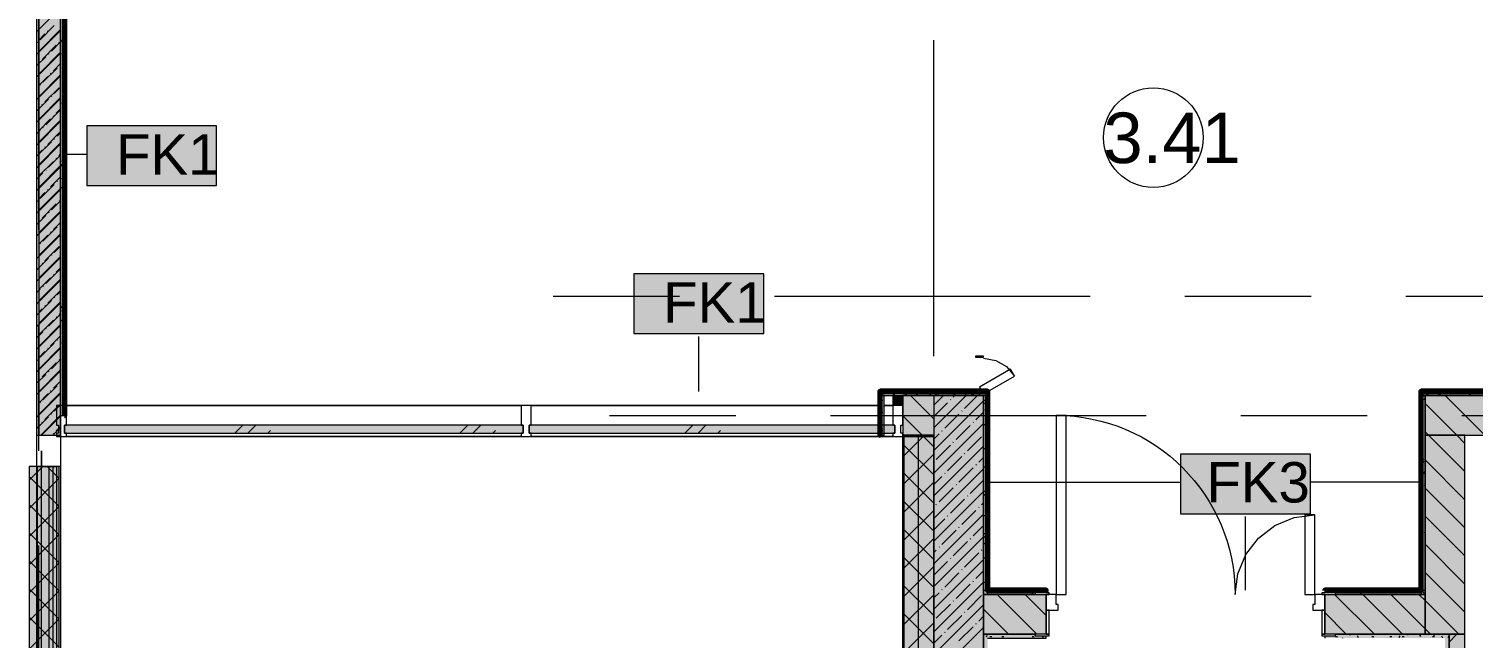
# Model space of a CAD drawing. Header units: millimetres. Extents: x -3817 to 677485, y -22715 to 103890.
# Drawn here: x 636886 to 644147, y 11256 to 14319 of the extents above; entities that cross this region are included whole.
import ezdxf

# ---------------------------------------------------------------- set-up
doc = ezdxf.new("R2010")
doc.units = ezdxf.units.MM
doc.layers.add('PDF _Геометрия', color=7, linetype='Continuous', true_color=0x1d1d1d)
doc.layers.add('PDF _Сплошная заливка', color=7, linetype='Continuous', true_color=0xffffff)
doc.layers.add('PDF _Текст', color=7, linetype='Continuous')
doc.styles.add('PDF GOST-Common', font='arial.ttf')

msp = doc.modelspace()

# ---------------------------------------------------------------- hatches: boundary and pattern name
at = {"layer": 'PDF _Сплошная заливка', "transparency": 33554559}
h = msp.add_hatch(color=256, dxfattribs=at)
h.paths.add_polyline_path([(636926.1, 12275.9), (637045.5, 12275.9), (637045.5, 17276.4), (636825.5, 17166.4), (636825.5, 16967.1), (636926.1, 16916.8), (636926.1, 12321.6)], flags=0)
h.paths.add_polyline_path([(637045.5, 17457.1), (637045.5, 20975.9), (636926.1, 20975.9), (636926.1, 17516.8), (636965.1, 17497.3)], flags=0)
h = msp.add_hatch(color=256, dxfattribs=at)
h.paths.add_polyline_path([(637045.5, 12276.9), (637045.5, 14913.7), (636935.5, 14968.7), (636935.5, 12276.9)], flags=0)
h.paths.add_polyline_path([(636935.5, 15158.7), (637109.9, 15245.9), (637109.9, 15481.5), (637045.5, 15513.7), (637045.5, 20976.9), (636935.5, 20975.9), (636935.5, 15363.7)], flags=0)
for points in [[(637045.5, 12375.9), (637065.5, 12375.9), (637065.5, 15275.9), (637045.5, 15275.9), (637045.5, 13225.8)], [(641602.7, 12475.9), (641705.5, 12475.9), (641705.5, 12495.9), (641165.5, 12495.9), (641165.5, 12475.9)], [(641685.5, 11475.9), (641705.5, 11475.9), (641705.5, 12475.9), (641685.5, 12475.9), (641685.5, 12198.3)], [(643885.5, 11475.9), (643905.5, 11475.9), (643905.5, 12475.9), (643885.5, 12475.9), (643885.5, 12198.3)], [(639370.5, 12285.9), (639370.5, 12325.9), (637065.5, 12325.9), (637065.5, 12285.9), (638015.8, 12285.9)], [(641239, 12285.9), (641239, 12325.9), (639400.5, 12325.9), (639400.5, 12285.9), (640885.3, 12285.9)], [(643905.5, 11275.9), (644105.5, 11275.9), (644105.5, 12275.9), (643905.5, 12275.9), (643905.5, 12198.3)], [(641285.5, 1775.9), (641435.5, 1775.9), (641435.5, 12267.9), (641285.5, 12267.9), (641285.5, 1922.8)]]:
    msp.add_hatch(color=256, dxfattribs=at).paths.add_polyline_path(points)
h = msp.add_hatch(color=256, dxfattribs=at)
h.paths.add_polyline_path([(644555.5, 12475.9), (644555.5, 12483.9), (644585.5, 12483.9), (644585.5, 12495.9), (643885.5, 12495.9), (643885.5, 12475.9)], flags=0)
h.paths.add_polyline_path([(647341.7, 12475.9), (648625.5, 12475.9), (648625.5, 12495.9), (645585.5, 12495.9), (645585.5, 12483.9), (645615.5, 12483.9), (645615.5, 12475.9), (646624.3, 12475.9)], flags=0)
at = {"layer": 'PDF _Сплошная заливка', "true_color": 0x383e42, "transparency": 33554559}
for points in [[(637072.1, 12425.9), (637075.5, 12425.9), (637075.5, 12475.9), (637066.5, 12475.9), (637066.5, 12425.9)], [(641275.6, 12425.9), (641279, 12425.9), (641279, 12475.9), (641229, 12475.9), (641229, 12425.9), (641269, 12425.9)]]:
    msp.add_hatch(color=250, dxfattribs=at).paths.add_polyline_path(points)
at = {"layer": 'PDF _Сплошная заливка', "transparency": 33554559}
h = msp.add_hatch(color=256, dxfattribs=at)
h.paths.add_polyline_path([(658102.3, 12275.9), (659205.5, 12275.9), (659205.5, 12475.9), (657170.5, 12475.9), (657170.5, 12275.9)], flags=0)
h.paths.add_polyline_path([(643905.5, 12275.9), (644585.5, 12275.9), (644585.5, 12475.9), (643905.5, 12475.9)], flags=0)
h.paths.add_polyline_path([(653798.1, 12275.9), (655720.5, 12275.9), (655720.5, 12475.9), (653685.5, 12475.9), (653685.5, 12275.9)], flags=0)
h.paths.add_polyline_path([(645585.5, 12275.9), (646285.5, 12275.9), (646285.5, 12475.9), (645585.5, 12475.9)], flags=0)
h = msp.add_hatch(color=256, dxfattribs=at)
h.paths.add_polyline_path([(643754.8, 11475.9), (643905.5, 11475.9), (643905.5, 11495.9), (643400.5, 11495.9), (643400.5, 11483.9), (643455.5, 11483.9), (643455.5, 11475.9)], flags=0)
h.paths.add_polyline_path([(641945.5, 11475.9), (641945.5, 11483.9), (642000.5, 11483.9), (642000.5, 11495.9), (641685.5, 11495.9), (641685.5, 11475.9)], flags=0)
h = msp.add_hatch(color=256, dxfattribs=at)
h.paths.add_polyline_path([(643754.8, 11275.9), (643905.5, 11275.9), (643905.5, 11475.9), (643400.5, 11475.9), (643400.5, 11275.9), (643455.5, 11275.9)], flags=0)
h.paths.add_polyline_path([(641945.5, 11275.9), (642000.5, 11275.9), (642000.5, 11475.9), (641685.5, 11475.9), (641685.5, 11275.9), (641800.5, 11275.9)], flags=0)
h = msp.add_hatch(color=256, dxfattribs=at)
h.paths.add_polyline_path([(643992.5, 11255.9), (644005.5, 11255.9), (644005.5, 11275.9), (643455.5, 11275.9), (643455.5, 11267.9), (643400.5, 11267.9), (643400.5, 11255.9), (643754.8, 11255.9)], flags=0)
h.paths.add_polyline_path([(641705.5, 11255.9), (642000.5, 11255.9), (642000.5, 11267.9), (641945.5, 11267.9), (641945.5, 11275.9), (641705.5, 11275.9)], flags=0)
h = msp.add_hatch(color=256, dxfattribs=at)
h.paths.add_polyline_path([(644025.5, 1975.9), (644025.5, 5550.9), (644017.5, 5550.9), (644017.5, 5605.9), (644005.5, 5605.9), (644005.5, 1975.9)], flags=0)
h.paths.add_polyline_path([(644017.5, 7055.9), (644017.5, 7110.9), (644025.5, 7110.9), (644025.5, 11275.9), (644005.5, 11275.9), (644005.5, 7055.9)], flags=0)
h = msp.add_hatch(color=256, dxfattribs=at)
h.paths.add_polyline_path([(644105.5, 1975.9), (644105.5, 5605.9), (644025.5, 5605.9), (644025.5, 1975.9)], flags=0)
h.paths.add_polyline_path([(644105.5, 7055.9), (644105.5, 11275.9), (644025.5, 11275.9), (644025.5, 7055.9), (644075.5, 7055.9)], flags=0)

# ---------------------------------------------------------------- linework, layer by layer
at = {"layer": 'PDF _Геометрия', "color": 7, "lineweight": 9}
for points in [[(636926.1, 5176.9), (636926.1, 16916.8), (636626.1, 17066.8), (637226.1, 17366.8), (636926.1, 17516.8), (636926.1, 29256.6)], [(637065.5, 15275.9), (637045.5, 15275.9), (637045.5, 12375.9), (637045.5, 15275.9), (637045.5, 15475.9), (637215.5, 15475.9), (637045.5, 15475.9), (637045.5, 15495.9), (637045.5, 17276.4), (637045.5, 15495.9)], [(637065.5, 12375.9), (637065.5, 15255.9)], [(637109.9, 15245.9), (636745.5, 15063.7), (637045.5, 14913.7), (637045.5, 1304.6)], [(637066, 13689.2), (637176.9, 13689.2)], [(640254, 12496.4), (640254, 12773.1)], [(639360.5, 12425.9), (637075.5, 12425.9), (639360.5, 12425.9), (639360.5, 12325.9), (637075.5, 12325.9), (637075.5, 12425.9), (637075.5, 12475.9), (637066.5, 12475.9)], [(641164.5, 12325.9), (640075.5, 12325.9), (639410.5, 12325.9), (639410.5, 12425.9), (640075.5, 12425.9), (639410.5, 12425.9)], [(641229, 12475.9), (641229, 12425.9), (641229, 12325.9), (641185.5, 12325.9)], [(641279, 12425.9), (641279, 12475.9)], [(641435.5, 12475.9), (641435.5, 12275.9)], [(637025.5, 12275.9), (637025.5, 12268.9), (637075.5, 12268.9), (637075.5, 12285.9), (639360.5, 12285.9), (639360.5, 12268.9), (637075.5, 12268.9), (639360.5, 12268.9)], [(637921.6, 12285.9), (637961.6, 12325.9)], [(637987.3, 12285.9), (638027.3, 12325.9)], [(638087.3, 12285.9), (638101.1, 12299.6)], [(639053, 12285.9), (639093, 12325.9)], [(639118.7, 12285.9), (639158.7, 12325.9)], [(639218.7, 12285.9), (639232.5, 12299.6)], [(639410.5, 12268.9), (640075.5, 12268.9), (639410.5, 12268.9), (639410.5, 12285.9), (640075.5, 12285.9), (641164.5, 12285.9)], [(640184.4, 12285.9), (640224.4, 12325.9)], [(640250.1, 12285.9), (640290.1, 12325.9)], [(640350.1, 12285.9), (640363.8, 12299.6)], [(641185.5, 12285.9), (641229, 12285.9), (641229, 12268.9), (641277.5, 12268.9)], [(641279, 12285.9), (641269, 12285.9), (641269, 12325.9), (641279, 12325.9)], [(641435.5, 12270.9), (641285.5, 12270.9), (641282.5, 12270.9), (641282.5, 1775.9), (641282.5, 1625.9), (641282.5, 1622.9), (643105.5, 1622.9)], [(641356.5, 12275.9), (641356.5, 1696.9), (643105.5, 1696.9), (641435.5, 1696.9)], [(641435.5, 12267.9), (641285.5, 12267.9), (641285.5, 1775.9), (641285.5, 1625.9), (643105.5, 1625.9)], [(636926.1, 5300.9), (636950.5, 5300.9), (636950.5, 12196.9)], [(637037.1, 12118.9), (637037.1, 5276.9), (636987.1, 5276.9), (636887.1, 5276.9), (636285.5, 5276.9)], [(636987.1, 12118.9), (636987.1, 5326.9), (636887.1, 5326.9), (636285.5, 5326.9)], [(637007.1, 12117.9), (637007.1, 5195.9), (636927.1, 5195.9)], [(636927.1, 12117.9), (636927.1, 5275.9)], [(641706, 12039.6), (642676.2, 12039.6)], [(643885, 12039.6), (643329.4, 12039.6)], [(643002.8, 11496.4), (643002.8, 11867.6)]]:
    msp.add_lwpolyline(points, dxfattribs=at)
at = {"layer": 'PDF _Геометрия', "color": 231, "lineweight": 70, "true_color": 0xff80c0}
msp.add_lwpolyline([(637065.5, 12375.9), (637066.5, 12375.9), (637066.5, 15254.9), (637245.5, 15254.9), (637245.5, 15255.9), (637066.5, 15255.9)], dxfattribs=at)
at = {"layer": 'PDF _Геометрия', "color": 231, "lineweight": 9, "true_color": 0xff80c0}
msp.add_lwpolyline([(637066.5, 15255.9), (637065.5, 15255.9), (637065.5, 12375.9)], dxfattribs=at)
at = {"layer": 'PDF _Геометрия', "color": 9, "lineweight": 9, "true_color": 0xc0c0c0}
for points in [[(636935.5, 14968.7), (636935.5, 12276.9), (637045.5, 12276.9)], [(644585.5, 12483.9), (644585.5, 12495.9), (643885.5, 12495.9), (643885.5, 12475.9), (644555.5, 12475.9), (643905.5, 12475.9), (643905.5, 12275.9), (644405.5, 12275.9), (644405.5, 8575.9), (644105.5, 8575.9), (644105.5, 11275.9), (644025.5, 11275.9), (644005.5, 11275.9), (643905.5, 11275.9), (643905.5, 11475.9), (643905.5, 11495.9), (643400.5, 11495.9), (643400.5, 11483.9)], [(636926.1, 12275.9), (637045.5, 12275.9), (637045.5, 12375.9), (637065.5, 12375.9)], [(636581, 5175.9), (636777.1, 5175.9), (637007.1, 5175.9), (637027.1, 5175.9), (637027.1, 12117.9), (636926.1, 12117.9)], [(637045.5, 12118.9), (636887.1, 12118.9), (636887.1, 5426.9), (636815.5, 5426.9)], [(642000.5, 11483.9), (642000.5, 11495.9), (641685.5, 11495.9), (641685.5, 11475.9), (641685.5, 11275.9), (641685.5, 2045.9), (641685.5, 9575.9), (641435.5, 9575.9), (641435.5, 1975.9), (641435.5, 1775.9), (643105.5, 1775.9), (643105.5, 2025.9), (644004.5, 2025.9)], [(642000.5, 11275.9), (642000.5, 11475.9)], [(643400.5, 11475.9), (643400.5, 11275.9)], [(641705.5, 11255.9), (642000.5, 11255.9), (642000.5, 11267.9)], [(643400.5, 11267.9), (643400.5, 11255.9)]]:
    msp.add_lwpolyline(points, dxfattribs=at)
at = {"layer": 'PDF _Геометрия', "color": 253, "lineweight": 9, "true_color": 0xaaaaaa}
for points in [[(636935.5, 13309), (636935.5, 14896.5)], [(641435.5, 12674), (641435.5, 14261.5)], [(639522.7, 12975.9), (640157.7, 12975.9)], [(640633.9, 12975.9), (642221.4, 12975.9)], [(642697.7, 12975.9), (643332.7, 12975.9)], [(643808.9, 12975.9), (645396.4, 12975.9)], [(636935.5, 12197.8), (636935.5, 12832.8)], [(641685.4, 12663.4), (641747, 12652.5), (641801.2, 12621.3), (641841.3, 12573.4)], [(639804.6, 12375.9), (640439.6, 12375.9)], [(640915.8, 12375.9), (642503.3, 12375.9)], [(642979.6, 12375.9), (643614.6, 12375.9)], [(644090.8, 12375.9), (645678.3, 12375.9)], [(641435.5, 11562.8), (641435.5, 12197.8)], [(636935.5, 10134), (636935.5, 11721.5)]]:
    msp.add_lwpolyline(points, dxfattribs=at)
at = {"layer": 'PDF _Геометрия', "lineweight": 9}
for points in [[(636926.1, 14305.3), (637045.5, 14424.6)], [(636926.1, 14191.2), (637045.5, 14310.5)], [(636935.5, 14205.6), (637045.5, 14315.6)], [(636942.4, 14264.5), (637013.7, 14335.7)], [(636981.1, 14308.2), (636983.5, 14310.6)], [(636928.1, 14250.2), (636930.5, 14252.6)], [(636935.5, 14262.6), (636966.8, 14294)], [(636952.6, 14165.7), (637023.8, 14236.9)], [(636999.4, 14207.4), (637045.5, 14253.5)], [(637038.1, 14251.2), (637040.5, 14253.6)], [(636926.1, 14077.2), (637045.5, 14196.5)], [(636926.1, 14134.2), (636970.9, 14178.9)], [(636935.5, 14091.5), (637045.5, 14201.5)], [(636985.1, 14193.2), (636987.5, 14195.5)], [(636935.5, 13977.5), (637045.5, 14087.5)], [(636938.3, 14151.4), (636940.7, 14153.8)], [(636956.6, 14050.6), (637027.9, 14121.9)], [(636995.3, 14094.4), (636997.7, 14096.8)], [(637009.6, 14108.6), (637045.5, 14144.5)], [(637042.2, 14136.2), (637044.5, 14138.5)], [(636926.1, 13963.1), (637045.5, 14082.4)], [(636935.5, 14034.5), (636981.1, 14080.1)], [(636942.4, 14036.4), (636944.7, 14038.7)], [(636966.8, 13951.8), (637038.1, 14023.1)], [(637013.7, 13993.6), (637045.5, 14025.4)], [(636926.1, 13849.1), (637045.5, 13968.4)], [(636926.1, 13906.1), (636985.1, 13965.1)], [(636935.5, 13863.4), (637045.5, 13973.4)], [(636999.4, 13979.3), (637001.8, 13981.7)], [(636935.5, 13920.5), (636938.3, 13923.3)], [(636952.6, 13937.6), (636954.9, 13939.9)], [(636970.9, 13836.8), (637042.2, 13908.1)], [(637009.6, 13880.5), (637012, 13882.9)], [(637023.8, 13894.8), (637045.5, 13916.4)], [(636926.1, 13735), (637045.5, 13854.3)], [(636926.1, 13792), (636942.4, 13808.3)], [(636935.5, 13806.4), (636995.3, 13866.3)], [(636935.5, 13749.4), (637045.5, 13859.4)], [(636956.6, 13822.5), (636959, 13824.9)], [(636981.1, 13738), (637045.5, 13802.4)], [(637027.9, 13779.7), (637045.5, 13797.3)], [(636926.1, 13621), (637045.5, 13740.3)], [(636928.1, 13680), (636999.4, 13751.2)], [(636935.5, 13635.3), (637045.5, 13745.3)], [(636966.8, 13723.7), (636969.2, 13726.1)], [(637013.7, 13765.5), (637016, 13767.9)], [(636935.5, 13692.4), (636952.6, 13709.5)], [(636938.3, 13581.2), (637009.6, 13652.4)], [(636985.1, 13622.9), (637045.5, 13683.3)], [(637023.8, 13666.7), (637026.2, 13669.1)], [(637038.1, 13681), (637045.5, 13688.3)], [(636926.1, 13506.9), (637045.5, 13626.2)], [(636926.1, 13563.9), (636956.6, 13594.4)], [(636935.5, 13521.3), (637045.5, 13631.3)], [(636970.9, 13608.7), (636973.3, 13611)], [(636926.1, 13392.9), (637045.5, 13512.2)], [(636935.5, 13407.2), (637045.5, 13517.2)], [(636942.4, 13466.1), (637013.7, 13537.4)], [(636981.1, 13509.9), (636983.5, 13512.3)], [(636995.3, 13524.1), (637045.5, 13574.3)], [(637027.9, 13551.6), (637030.3, 13554)], [(637042.2, 13565.9), (637045.5, 13569.2)], [(636928.1, 13451.9), (636930.5, 13454.2)], [(636935.5, 13464.3), (636966.8, 13495.6)], [(636952.6, 13367.3), (637023.8, 13438.6)], [(636999.4, 13409.1), (637045.5, 13455.2)], [(637038.1, 13452.9), (637040.5, 13455.2)], [(636926.1, 13278.8), (637045.5, 13398.1)], [(636926.1, 13335.8), (636970.9, 13380.6)], [(636935.5, 13293.2), (637045.5, 13403.2)], [(636985.1, 13394.8), (636987.5, 13397.2)], [(636935.5, 13179.1), (637045.5, 13289.1)], [(636938.3, 13353.1), (636940.7, 13355.4)], [(636956.6, 13252.3), (637027.9, 13323.6)], [(636995.3, 13296), (636997.7, 13298.4)], [(637009.6, 13310.3), (637045.5, 13346.2)], [(637042.2, 13337.8), (637044.5, 13340.2)], [(636926.1, 13164.8), (637045.5, 13284.1)], [(636935.5, 13236.2), (636981.1, 13281.8)], [(636942.4, 13238), (636944.7, 13240.4)], [(636966.8, 13153.5), (637038.1, 13224.8)], [(637013.7, 13195.2), (637045.5, 13227.1)], [(636926.1, 13050.7), (637045.5, 13170)], [(636926.1, 13107.7), (636985.1, 13166.7)], [(636935.5, 13065.1), (637045.5, 13175.1)], [(636952.6, 13139.2), (636954.9, 13141.6)], [(636999.4, 13181), (637001.8, 13183.4)], [(636935.5, 13122.1), (636938.3, 13125)], [(636970.9, 13038.4), (637042.2, 13109.7)], [(637009.6, 13082.2), (637012, 13084.6)], [(637023.8, 13096.5), (637045.5, 13118.1)], [(636926.1, 12936.7), (637045.5, 13056)], [(636926.1, 12993.7), (636942.4, 13009.9)], [(636935.5, 13008.1), (636995.3, 13067.9)], [(636935.5, 12951), (637045.5, 13061)], [(636956.6, 13024.2), (636959, 13026.5)], [(636981.1, 12939.6), (637045.5, 13004)], [(637027.9, 12981.4), (637045.5, 12999)], [(636926.1, 12822.6), (637045.5, 12941.9)], [(636928.1, 12881.6), (636999.4, 12952.9)], [(636935.5, 12837), (637045.5, 12947)], [(636966.8, 12925.4), (636969.2, 12927.7)], [(637013.7, 12967.1), (637016, 12969.5)], [(636935.5, 12894), (636952.6, 12911.1)], [(636938.3, 12782.8), (637009.6, 12854.1)], [(636985.1, 12824.6), (637045.5, 12884.9)], [(637023.8, 12868.4), (637026.2, 12870.7)], [(637038.1, 12882.6), (637045.5, 12890)], [(636926.1, 12708.6), (637045.5, 12827.9)], [(636926.1, 12765.6), (636956.6, 12796.1)], [(636935.5, 12722.9), (637045.5, 12832.9)], [(636970.9, 12810.3), (636973.3, 12812.7)], [(636926.1, 12594.5), (637045.5, 12713.8)], [(636935.5, 12608.9), (637045.5, 12718.9)], [(636942.4, 12667.8), (637013.7, 12739)], [(636981.1, 12711.5), (636983.5, 12713.9)], [(636995.3, 12725.8), (637045.5, 12775.9)], [(637027.9, 12753.3), (637030.3, 12755.7)], [(637042.2, 12767.6), (637045.5, 12770.9)], [(636928.1, 12653.5), (636930.5, 12655.9)], [(636935.5, 12665.9), (636966.8, 12697.3)], [(636952.6, 12569), (637023.8, 12640.3)], [(636999.4, 12610.7), (637045.5, 12656.8)], [(637038.1, 12654.5), (637040.5, 12656.9)], [(636926.1, 12480.5), (637045.5, 12599.8)], [(636926.1, 12537.5), (636970.9, 12582.2)], [(636935.5, 12494.8), (637045.5, 12604.8)], [(636985.1, 12596.5), (636987.5, 12598.9)], [(636935.5, 12380.8), (637045.5, 12490.8)], [(636938.3, 12554.7), (636940.7, 12557.1)], [(636956.6, 12453.9), (637027.9, 12525.2)], [(636995.3, 12497.7), (636997.7, 12500.1)], [(637009.6, 12512), (637045.3, 12547.6)], [(637042.2, 12539.5), (637044.5, 12541.8)], [(636926.1, 12366.4), (637045.5, 12485.7)], [(636935.5, 12437.8), (636981.1, 12483.4)], [(636942.4, 12439.7), (636944.7, 12442)], [(636966.8, 12355.1), (637038.1, 12426.4)], [(637013.7, 12396.9), (637045.5, 12428.7)], [(641435.5, 12359.3), (641319, 12475.9)], [(641435.5, 12427.8), (641483.5, 12475.9)], [(641435.5, 12313.8), (641597.6, 12475.9)], [(641435.5, 12199.7), (641685.5, 12449.7)], [(641435.5, 12370.8), (641504.3, 12439.7)], [(641518.6, 12453.9), (641521, 12456.3)], [(641532.9, 12468.2), (641540.5, 12475.9)], [(641589.9, 12411.2), (641654.6, 12475.9)], [(644105.5, 12234.9), (644064.5, 12275.9), (643905.5, 12434.9)], [(644206, 12275.9), (644006, 12475.9)], [(636926.1, 12309.4), (636985.1, 12368.4)], [(636945.6, 12276.9), (637045.5, 12376.7)], [(636949.6, 12275.9), (637045.5, 12371.7)], [(636952.6, 12340.9), (636954.9, 12343.2)], [(636999.4, 12382.6), (637001.8, 12385)], [(641377.5, 12275.9), (641279, 12374.4)], [(641490.1, 12311.4), (641561.4, 12382.6)], [(641575.6, 12396.9), (641578, 12399.3)], [(641646.9, 12354.1), (641685.5, 12392.7)], [(636935.5, 12323.8), (636938.3, 12326.6)], [(637006.7, 12275.9), (637042.2, 12311.4)], [(637009.6, 12283.9), (637012, 12286.2)], [(637023.8, 12298.1), (637045.5, 12319.7)], [(641435.5, 12085.7), (641685.5, 12335.7)], [(641435.5, 12256.7), (641461.6, 12282.9)], [(641475.8, 12297.1), (641478.2, 12299.5)], [(641547.1, 12254.3), (641618.4, 12325.6)], [(641632.7, 12339.9), (641635, 12342.2)], [(644105.5, 12093.5), (643923.1, 12275.9), (643905.5, 12293.5)], [(641285.5, 12172.7), (641380.6, 12267.9)], [(641435.5, 12076.5), (641285.5, 12226.5)], [(641435.5, 12217.9), (641385.5, 12267.9)], [(641435.5, 11971.6), (641685.5, 12221.6)], [(641447.3, 12154.5), (641518.6, 12225.8)], [(641532.9, 12240.1), (641535.2, 12242.5)], [(641604.1, 12197.3), (641675.4, 12268.6)], [(641285.5, 12031.3), (641435.5, 12181.3)], [(641504.3, 12097.5), (641575.6, 12168.8)], [(641589.9, 12183.1), (641592.3, 12185.4)], [(641646.9, 12126), (641649.3, 12128.4)], [(641661.2, 12140.3), (641685.5, 12164.6)], [(644105.5, 11952.1), (643905.5, 12152.1)], [(636887.1, 12049.4), (636956.5, 12118.9)], [(637037.1, 11919), (636987.1, 11969), (636887.1, 12069)], [(636887.1, 11908), (636987.1, 12008), (637037.1, 12058)], [(637037.1, 12060.4), (636987.1, 12110.4), (636978.6, 12118.9)], [(641435.5, 11935.1), (641285.5, 12085.1)], [(641435.5, 11857.6), (641685.5, 12107.6)], [(641435.5, 12028.7), (641475.8, 12069)], [(641490.1, 12083.3), (641492.5, 12085.6)], [(641561.4, 12040.5), (641632.7, 12111.8)], [(641285.5, 11889.9), (641435.5, 12039.9)], [(641435.5, 11743.5), (641685.5, 11993.5)], [(641461.6, 11940.7), (641532.9, 12012)], [(641547.1, 12026.2), (641549.5, 12028.6)], [(641618.4, 11983.5), (641685.5, 12050.6)], [(644105.5, 11810.7), (643905.5, 12010.7)], [(637037.1, 11777.6), (636987.1, 11827.6), (636887.1, 11927.6)], [(636887.1, 11766.6), (636987.1, 11866.6), (637037.1, 11916.6)], [(641435.5, 11793.6), (641285.5, 11943.6)], [(641447.3, 11926.4), (641449.7, 11928.8)], [(641518.6, 11883.7), (641589.9, 11955)], [(641604.1, 11969.2), (641606.5, 11971.6)], [(641661.2, 11912.2), (641663.5, 11914.6)], [(641675.4, 11926.4), (641685.5, 11936.5)], [(641285.5, 11748.5), (641435.5, 11898.5)], [(641435.5, 11629.5), (641685.5, 11879.5)], [(641435.5, 11800.6), (641490.1, 11855.2)], [(641504.3, 11869.4), (641506.7, 11871.8)], [(641575.6, 11826.7), (641646.9, 11897.9)], [(644105.5, 11669.2), (643905.5, 11869.2)], [(637037.1, 11636.1), (636987.1, 11686.1), (636887.1, 11786.1)], [(636887.1, 11625.1), (636987.1, 11725.1), (637037.1, 11775.1)], [(641435.5, 11652.2), (641285.5, 11802.2)], [(641435.5, 11515.4), (641685.5, 11765.4)], [(641475.8, 11726.9), (641547.1, 11798.1)], [(641561.4, 11812.4), (641563.7, 11814.8)], [(641632.7, 11769.6), (641685.5, 11822.5)], [(641285.5, 11607.1), (641435.5, 11757.1)], [(641435.5, 11686.5), (641447.3, 11698.3)], [(641461.6, 11712.6), (641464, 11715)], [(641532.9, 11669.8), (641604.1, 11741.1)], [(641618.4, 11755.4), (641620.8, 11757.7)], [(641675.4, 11698.3), (641677.8, 11700.7)], [(644105.5, 11527.8), (643905.5, 11727.8)], [(637037.1, 11494.7), (636987.1, 11544.7), (636887.1, 11644.7)], [(636887.1, 11483.7), (636987.1, 11583.7), (637037.1, 11633.7)], [(641435.5, 11510.8), (641285.5, 11660.8)], [(641435.5, 11401.4), (641685.5, 11651.4)], [(641435.5, 11572.5), (641504.3, 11641.3)], [(641518.6, 11655.6), (641521, 11658)], [(641589.9, 11612.8), (641661.2, 11684.1)], [(641285.5, 11465.6), (641435.5, 11615.6)], [(641490.1, 11513), (641561.4, 11584.3)], [(641575.6, 11598.6), (641578, 11600.9)], [(641646.9, 11555.8), (641685.5, 11594.4)], [(644105.5, 11386.4), (643905.5, 11586.4)], [(637037.1, 11353.3), (636987.1, 11403.3), (636887.1, 11503.3)], [(636887.1, 11342.3), (636987.1, 11442.3), (637037.1, 11492.3)], [(641435.5, 11369.4), (641285.5, 11519.4)], [(641285.5, 11324.2), (641435.5, 11474.2)], [(641435.5, 11287.3), (641685.5, 11537.3)], [(641435.5, 11458.4), (641461.6, 11484.5)], [(641475.8, 11498.8), (641478.2, 11501.1)], [(641547.1, 11456), (641618.4, 11527.3)], [(641632.7, 11541.5), (641635, 11543.9)], [(641953.3, 11275.9), (641753.3, 11475.9)], [(642000.5, 11370.1), (641894.7, 11475.9)], [(643650.3, 11275.9), (643450.3, 11475.9)], [(643791.7, 11275.9), (643591.7, 11475.9)], [(643933.2, 11275.9), (643905.5, 11303.5), (643733.2, 11475.9)], [(644074.6, 11275.9), (643905.5, 11445), (643874.6, 11475.9)], [(641435.5, 11173.3), (641685.5, 11423.3)], [(641447.3, 11356.2), (641518.6, 11427.5)], [(641532.9, 11441.7), (641535.2, 11444.1)], [(641604.1, 11399), (641675.4, 11470.3)], [(641811.8, 11275.9), (641685.5, 11402.2)], [(637037.1, 11211.9), (636987.1, 11261.9), (636887.1, 11361.9)], [(636887.1, 11200.9), (636987.1, 11300.9), (637037.1, 11350.9)], [(641435.5, 11228), (641285.5, 11378)], [(641285.5, 11182.8), (641435.5, 11332.8)], [(641504.3, 11299.2), (641575.6, 11370.5)], [(641589.9, 11384.7), (641592.3, 11387.1)], [(641646.9, 11327.7), (641649.3, 11330.1)], [(641661.2, 11341.9), (641685.5, 11366.3)], [(643508.9, 11275.9), (643400.5, 11384.3)], [(641435.5, 11059.2), (641685.5, 11309.2)], [(641435.5, 11230.3), (641475.8, 11270.7)], [(641490.1, 11284.9), (641492.5, 11287.3)], [(641561.4, 11242.2), (641632.7, 11313.4)], [(644025.5, 11235.8), (644065.5, 11275.9)]]:
    msp.add_lwpolyline(points, dxfattribs=at)
at = {"layer": 'PDF _Геометрия', "color": 253, "lineweight": 9, "true_color": 0x9b9b9b}
for points in [[(637053.7, 14311.7), (637063.8, 14311.7)], [(637054.4, 14253.8), (637049.4, 14262.5)], [(637062.3, 14265.4), (637057.3, 14256.7)], [(637058.2, 14197.4), (637053.2, 14188.7)], [(637058.5, 14185.8), (637053.5, 14194.5)], [(637053.7, 14189.8), (637063.8, 14189.8)], [(637047.3, 14144.2), (637045.5, 14147.4)], [(637065.5, 14149), (637064.4, 14147.1)], [(637053.7, 14067.9), (637063.8, 14067.9)], [(637057.1, 13951.7), (637052.1, 13943)], [(637053.7, 13976.4), (637063.8, 13976.4)], [(637063.7, 13872), (637058.6, 13880.7)], [(637065.5, 13905.1), (637063.3, 13901.3)], [(637053.7, 13854.5), (637063.8, 13854.5)], [(637053.7, 13732.6), (637063.8, 13732.6)], [(637049.5, 13652.7), (637045.5, 13659.7)], [(637052, 13637.9), (637046.9, 13629.2)], [(637053.7, 13641.1), (637063.8, 13641.1)], [(637047.9, 13569.9), (637045.5, 13565.7)], [(637057.7, 13516.6), (637052.7, 13525.3)], [(637053.7, 13519.2), (637063.8, 13519.2)], [(637059, 13528.2), (637054, 13519.5)], [(637053.7, 13397.3), (637063.8, 13397.3)], [(637046.8, 13324.1), (637045.5, 13321.9)], [(637053.7, 13305.9), (637063.8, 13305.9)], [(637057.9, 13282.5), (637052.9, 13273.8)], [(637065.5, 13234.6), (637064.1, 13232.1)], [(637053.7, 13183.9), (637063.8, 13183.9)], [(637065.5, 13137.4), (637061.9, 13143.5)], [(637053.7, 13062), (637063.8, 13062)], [(637052.8, 12915.5), (637047.8, 12924.2)], [(637053.7, 12970.6), (637063.8, 12970.6)], [(637064, 12957.1), (637058.9, 12965.8)], [(637048.7, 12900.7), (637045.5, 12895.1)], [(637056.9, 12847.5), (637051.9, 12856.2)], [(637053.7, 12848.7), (637063.8, 12848.7)], [(637061, 12779.4), (637055.9, 12788.1)], [(637049.8, 12737.8), (637045.5, 12745.3)], [(637053.7, 12726.7), (637063.8, 12726.7)], [(637047.6, 12655), (637045.5, 12651.3)], [(637053.7, 12635.3), (637063.8, 12635.3)], [(637046.8, 12560.1), (637045.5, 12562.4)], [(637058.7, 12613.3), (637053.7, 12604.6)], [(637053.7, 12513.4), (637063.8, 12513.4)], [(637065.5, 12503.1), (637060.8, 12494.9)], [(641311.7, 12488.3), (641307.3, 12495.9)], [(641421, 12488), (641416, 12479.3)], [(641421.3, 12481.3), (641416.3, 12490)], [(641460.7, 12495.9), (641457.6, 12490.5)], [(643959.6, 12495.9), (643956.6, 12490.7)], [(644056.4, 12489.2), (644052.6, 12495.9)], [(644124.4, 12493.3), (644123, 12495.9)], [(637061.7, 12435.6), (637056.7, 12426.9)], [(637065.5, 12466.8), (637061.1, 12474.4)], [(641168.5, 12452.4), (641178.6, 12452.4)], [(641229.5, 12482.9), (641239.5, 12482.9)], [(641290.4, 12482.9), (641300.5, 12482.9)], [(641353.3, 12477.2), (641348.3, 12485.9)], [(641442.8, 12482.9), (641452.9, 12482.9)], [(641459.7, 12475.9), (641458, 12478.8)], [(641534.3, 12482.9), (641544.3, 12482.9)], [(641599, 12478.3), (641594, 12487)], [(641625.7, 12482.9), (641635.8, 12482.9)], [(641666.8, 12486.9), (641661.7, 12478.2)], [(641686.7, 12452.4), (641696.7, 12452.4)], [(641697.6, 12429.6), (641692.5, 12438.3)], [(643885.5, 12421.9), (643891.3, 12421.9)], [(643904.8, 12461.9), (643899.7, 12453.1)], [(643911.7, 12482.9), (643921.8, 12482.9)], [(643972.7, 12482.9), (643982.7, 12482.9)], [(644124.1, 12476), (644124, 12475.9)], [(644125.1, 12482.9), (644135.1, 12482.9)], [(637053.7, 12391.5), (637063.8, 12391.5)], [(641167.1, 12353.1), (641165.5, 12350.2)], [(641168.5, 12391.5), (641178.6, 12391.5)], [(641689.1, 12403.7), (641685.5, 12397.5)], [(641686.4, 12387.9), (641685.5, 12389.5)], [(641700.2, 12362), (641695.2, 12353.3)], [(641172.6, 12302.5), (641167.6, 12311.2)], [(641168.5, 12300), (641178.6, 12300)], [(641178.3, 12311.4), (641173.2, 12302.7)], [(641686.7, 12330.5), (641696.7, 12330.5)], [(643885.5, 12330.5), (643891.3, 12330.5)], [(641686.7, 12208.6), (641696.7, 12208.6)], [(643885.5, 12208.6), (643891.3, 12208.6)], [(643892.5, 12257.8), (643887.5, 12249.1)], [(643905.5, 12202), (643905.2, 12202.4)], [(643899.1, 12152), (643894.1, 12160.8)], [(643899.6, 12148.1), (643894.6, 12139.4)], [(641686.7, 12117.1), (641696.7, 12117.1)], [(641702.7, 12115.8), (641697.7, 12124.5)], [(643885.5, 12086.7), (643891.3, 12086.7)], [(643895.5, 12080.1), (643890.5, 12071.3)], [(643903.2, 12084), (643898.2, 12092.7)], [(641691, 11980.2), (641685.9, 11971.5)], [(641686.7, 11995.2), (641696.7, 11995.2)], [(643885.5, 11995.2), (643891.3, 11995.2)], [(643896.1, 11974.3), (643891.1, 11983)], [(643905.5, 12036.4), (643901.6, 12029.7)], [(643905.5, 12019.1), (643902.3, 12024.7)], [(641688.6, 11896.5), (641685.5, 11901.9)], [(641686.7, 11873.3), (641696.7, 11873.3)], [(643885.5, 11873.3), (643891.3, 11873.3)], [(643889.1, 11864.7), (643885.5, 11870.9)], [(641686.7, 11781.9), (641696.7, 11781.9)], [(641696.8, 11760.4), (641691.7, 11769.1)], [(643893.1, 11796.6), (643888.1, 11805.3)], [(643894.4, 11834.3), (643889.4, 11825.6)], [(643905.5, 11792.5), (643900.5, 11784)], [(641689.9, 11734.5), (641685.5, 11726.9)], [(641701, 11692.9), (641696, 11684.2)], [(643885.5, 11751.4), (643891.3, 11751.4)], [(641686.7, 11659.9), (641696.7, 11659.9)], [(643885.5, 11659.9), (643891.3, 11659.9)], [(641705.5, 11578.7), (641703.1, 11574.5)], [(641686.7, 11538), (641696.7, 11538)], [(641704, 11515.2), (641699, 11506.5)], [(641866.5, 11491.8), (641861.4, 11483)], [(641934.5, 11487.7), (641929.5, 11479)], [(641958.8, 11489.4), (641955.1, 11495.9)], [(641997.2, 11483.9), (641995.4, 11486.9)], [(643476.9, 11477), (643476.3, 11475.9)], [(643542.9, 11488.8), (643538.9, 11495.9)], [(643558.2, 11495.9), (643555.2, 11490.6)], [(643584.5, 11477.7), (643579.5, 11486.4)], [(643628.3, 11495.3), (643623.2, 11486.5)], [(643722.7, 11475.9), (643722.6, 11475.9)], [(643856.7, 11494), (643855.6, 11495.9)], [(643885.5, 11538), (643891.3, 11538)], [(643889.2, 11520.6), (643885.5, 11514.1)], [(641702.9, 11269.4), (641697.9, 11260.7)], [(641717.2, 11263.7), (641727.2, 11263.7)], [(641778.1, 11263.7), (641788.2, 11263.7)], [(641917.8, 11275.9), (641917.2, 11274.9)], [(641930.5, 11263.7), (641940.6, 11263.7)], [(641944.7, 11270), (641941.3, 11275.9)], [(641986.3, 11258.9), (641981.3, 11267.6)], [(643454.5, 11263.7), (643464.6, 11263.7)], [(643491.1, 11257.7), (643490, 11255.9)], [(643528.8, 11269.5), (643525.1, 11275.9)], [(643570.4, 11258.4), (643565.4, 11267.1)], [(643637.4, 11263.7), (643647.5, 11263.7)], [(643728.8, 11263.7), (643738.9, 11263.7)], [(643778.5, 11267.7), (643773.4, 11259)], [(643789.8, 11263.7), (643799.9, 11263.7)], [(643818.3, 11275.9), (643815.1, 11270.2)], [(643842.5, 11274.7), (643841.9, 11275.9)], [(643884.2, 11263.5), (643879.1, 11272.2)], [(643942.2, 11263.7), (643952.3, 11263.7)], [(643952.2, 11267.6), (643947.4, 11275.9)], [(643993.8, 11256.5), (643988.8, 11265.2)], [(644024.2, 11266.7), (644019.2, 11257.9)]]:
    msp.add_lwpolyline(points, dxfattribs=at)
at = {"layer": 'PDF _Геометрия', "color": 7, "lineweight": 9}
for points in [[(637830, 13831.1), (637176.9, 13831.1), (637176.9, 13531.1), (637830, 13531.1)], [(640580.6, 13087), (639927.4, 13087), (639927.4, 12787), (640580.6, 12787)], [(641164.5, 12425.9), (640075.5, 12425.9)], [(641229, 12425.9), (641185.5, 12425.9)], [(641229, 12268.9), (640075.5, 12268.9)], [(643329.4, 12181.5), (642676.2, 12181.5), (642676.2, 11881.5), (643329.4, 11881.5)], [(641945.5, 11475.9), (641685.5, 11475.9)], [(643905.5, 11475.9), (643455.5, 11475.9)], [(641945.5, 11275.9), (641705.5, 11275.9), (641685.5, 11275.9), (641705.5, 11275.9)], [(643905.5, 11275.9), (643455.5, 11275.9)], [(644025.5, 11275.9), (644025.5, 7060.5)]]:
    msp.add_lwpolyline(points, close=True, dxfattribs=at)
at = {"layer": 'PDF _Геометрия', "color": 253, "lineweight": 13, "true_color": 0xaaaaaa}
for points in [[(641645.4, 12668.4), (641685.4, 12668.4), (641685.4, 12673.4), (641645.4, 12673.4)], [(642050.5, 12375.9), (642050.5, 11475.9), (642100.5, 11475.9), (642100.5, 12375.9)], [(643350.5, 11875.9), (643300.5, 11875.9), (643300.5, 11475.9), (643350.5, 11475.9)], [(642015.5, 11475.9), (642015.5, 11483.9), (641945.5, 11483.9), (641945.5, 11475.9)], [(642050.5, 11475.9), (642000.5, 11475.9), (642000.5, 11395.9), (642060.5, 11395.9), (642060.5, 11425.9), (642050.5, 11425.9)], [(643350.5, 11475.9), (643350.5, 11425.9), (643340.5, 11425.9), (643340.5, 11395.9), (643400.5, 11395.9), (643400.5, 11475.9)], [(643385.5, 11475.9), (643455.5, 11475.9), (643455.5, 11483.9), (643385.5, 11483.9)], [(642015.5, 11275.9), (642015.5, 11395.9), (642000.5, 11395.9), (642000.5, 11275.9)], [(643385.5, 11275.9), (643400.5, 11275.9), (643400.5, 11395.9), (643385.5, 11395.9)], [(642015.5, 11267.9), (642015.5, 11275.9), (641945.5, 11275.9), (641945.5, 11267.9)], [(643385.5, 11267.9), (643455.5, 11267.9), (643455.5, 11275.9), (643385.5, 11275.9)]]:
    msp.add_lwpolyline(points, close=True, dxfattribs=at)
msp.add_lwpolyline([(641706.5, 12495.5), (641841.3, 12573.4), (641821.3, 12608), (641665.5, 12518), (641677.7, 12496.9)], dxfattribs=at)
at = {"layer": 'PDF _Геометрия', "color": 231, "lineweight": 70, "true_color": 0xff80c0}
for points in [[(641165.5, 12275.9), (641165.5, 12495.9), (641164.5, 12495.9), (641164.5, 12275.9)], [(641165.5, 12495.9), (641705.5, 12495.9), (641705.5, 12496.9), (641165.5, 12496.9)], [(643885.5, 12495.9), (644586.1, 12495.9), (644586.1, 12496.9), (643885.5, 12496.9)]]:
    msp.add_lwpolyline(points, close=True, dxfattribs=at)
at = {"layer": 'PDF _Геометрия', "color": 9, "lineweight": 9, "true_color": 0xc0c0c0}
for points in [[(641705.5, 12495.9), (641165.5, 12495.9), (641165.5, 12475.9), (641705.5, 12475.9)], [(641165.5, 12475.9), (641165.5, 12275.9), (641185.5, 12275.9), (641185.5, 12475.9)], [(641685.5, 12475.9), (641435.5, 12475.9), (641279, 12475.9), (641279, 12275.9), (641435.5, 12275.9), (641435.5, 9575.9), (641685.5, 9575.9), (641685.5, 12275.9)], [(641705.5, 11475.9), (641705.5, 12475.9), (641685.5, 12475.9), (641685.5, 11475.9)], [(643885.5, 12475.9), (643885.5, 11475.9), (643905.5, 11475.9), (643905.5, 12475.9)], [(641277.5, 1775.9), (641277.5, 1622.9), (641277.5, 1617.9), (643105.5, 1617.9), (643105.5, 1775.9), (641435.5, 1775.9), (641435.5, 12267.9), (641435.5, 12270.9), (641435.5, 12275.9), (641282.5, 12275.9), (641277.5, 12275.9)], [(643905.5, 12275.9), (643905.5, 11275.9), (644105.5, 11275.9), (644105.5, 12275.9)]]:
    msp.add_lwpolyline(points, close=True, dxfattribs=at)
at = {"layer": 'PDF _Геометрия', "color": 52, "lineweight": 70, "true_color": 0xe1dc04}
for points in [[(641705.5, 12495.9), (641705.5, 11495.9), (641706.5, 11495.9), (641706.5, 12495.9)], [(643885.5, 11495.9), (643885.5, 12495.9), (643884.5, 12495.9), (643884.5, 11495.9)], [(641705.5, 11495.9), (642000.5, 11495.9), (642000.5, 11496.9), (641705.5, 11496.9)], [(643400.5, 11495.9), (643885.5, 11495.9), (643885.5, 11496.9), (643400.5, 11496.9)]]:
    msp.add_lwpolyline(points, close=True, dxfattribs=at)
at = {"layer": 'PDF _Геометрия', "color": 7, "lineweight": 20}
for points in [[(637065.5, 12285.9), (637065.5, 12325.9), (637075.5, 12325.9), (637075.5, 12425.9), (637025.5, 12425.9), (637025.5, 12325.9), (637035.5, 12325.9), (637035.5, 12285.9), (637025.5, 12285.9), (637025.5, 12268.9), (637075.5, 12268.9), (637075.5, 12285.9)], [(639410.5, 12285.9), (639400.5, 12285.9), (639400.5, 12325.9), (639410.5, 12325.9), (639410.5, 12425.9), (639360.5, 12425.9), (639360.5, 12325.9), (639370.5, 12325.9), (639370.5, 12285.9), (639360.5, 12285.9), (639360.5, 12268.9), (639410.5, 12268.9)], [(641279, 12285.9), (641269, 12285.9), (641269, 12325.9), (641279, 12325.9), (641279, 12425.9), (641229, 12425.9), (641229, 12325.9), (641239, 12325.9), (641239, 12285.9), (641229, 12285.9), (641229, 12268.9), (641279, 12268.9)], [(637065.5, 12285.9), (639370.5, 12285.9), (639370.5, 12325.9), (637065.5, 12325.9)], [(639400.5, 12285.9), (641239, 12285.9), (641239, 12325.9), (639400.5, 12325.9)]]:
    msp.add_lwpolyline(points, close=True, dxfattribs=at)
at = {"layer": 'PDF _Геометрия', "color": 253, "lineweight": 9, "true_color": 0xaaaaaa}
msp.add_lwpolyline([(642050.5, 12375.9, -0.414212), (642950.5, 11475.9), (642964.1, 11579.4), (643004.1, 11675.9), (643067.6, 11758.7), (643150.5, 11822.3), (643246.9, 11862.2), (643350.5, 11875.9)], format="xyb", dxfattribs=at)
at = {"layer": 'PDF _Геометрия', "color": 116, "lineweight": 13, "true_color": 0x008040}
msp.add_lwpolyline([(636950.5, 12196.9), (636950.5, 12117.9)], dxfattribs=at)
at = {"layer": 'PDF _Геометрия', "color": 253, "lineweight": 9, "true_color": 0x9b9b9b}
msp.add_lwpolyline([(643893.3, 11491.6), (643898.3, 11482.9)], close=True, dxfattribs=at)
at = {"layer": 'PDF _Геометрия', "color": 7, "lineweight": 9}
msp.add_circle((642539, 13772.2), 250, dxfattribs=at)
msp.add_circle((642539, 13772.2), 250, dxfattribs=at)
at = {"layer": 'PDF _Сплошная заливка', "lineweight": 9, "transparency": 33554559}
for points in [[(637830, 13831.1), (637176.9, 13831.1), (637830, 13531.1), (637176.9, 13531.1)], [(640580.6, 13087), (639927.4, 13087), (640580.6, 12787), (639927.4, 12787)], [(643329.4, 12181.5), (642676.2, 12181.5), (643329.4, 11881.5), (642676.2, 11881.5)]]:
    msp.add_solid(points, dxfattribs=at)
at = {"layer": 'PDF _Сплошная заливка', "color": 254, "lineweight": 35, "true_color": 0xffb9dc, "transparency": 33554559}
for points in [[(637065.5, 12375.9), (637066.5, 12375.9), (637065.5, 13225.8)], [(641164.5, 12275.9), (641165.5, 12275.9), (641164.5, 12495.9)]]:
    msp.add_solid(points, dxfattribs=at)
at = {"layer": 'PDF _Сплошная заливка', "lineweight": 35, "transparency": 33554559}
for points in [[(641645.4, 12668.4), (641685.4, 12668.4), (641645.4, 12673.4), (641685.4, 12673.4)], [(641165.5, 12275.9), (641185.5, 12275.9), (641165.5, 12475.9), (641185.5, 12475.9)], [(641279, 12275.9), (641435.5, 12275.9), (641279, 12475.9), (641435.5, 12475.9)], [(641685.5, 9575.9), (641685.5, 12475.9), (641435.5, 9575.9), (641435.5, 12475.9)], [(636987.1, 5326.9), (636987.1, 12118.9), (636887.1, 5326.9), (636887.1, 12118.9)], [(637037.1, 5276.9), (637037.1, 12118.9), (636987.1, 5276.9), (636987.1, 12118.9)], [(641705.5, 2045.9), (641705.5, 11275.9), (641685.5, 2045.9), (641685.5, 11275.9)]]:
    msp.add_solid(points, dxfattribs=at)
at = {"layer": 'PDF _Сплошная заливка', "color": 52, "lineweight": 35, "true_color": 0xe1dc04, "transparency": 33554559}
for points in [[(641705.5, 11495.9), (641706.5, 11495.9), (641705.5, 12198.3)], [(643884.5, 11495.9), (643885.5, 11495.9), (643884.5, 12198.3)], [(642000.5, 11495.9), (642000.5, 11496.9), (641705.5, 11495.9)]]:
    msp.add_solid(points, dxfattribs=at)

# ---------------------------------------------------------------- texts
at = {"layer": 'PDF _Текст', "color": 250, "true_color": 0x3c3c3c, "insert": (642288.1, 13769.4), "char_height": 254, "attachment_point": 4, "style": 'PDF GOST-Common'}
msp.add_mtext('3.41', dxfattribs=at)
at = {"layer": 'PDF _Текст', "char_height": 203.2, "attachment_point": 4, "style": 'PDF GOST-Common'}
for s, insert in [('FK1', (637324, 13687.7)), ('FK1', (640074.5, 12943.6)), ('FK3', (642805.4, 12038.1))]:
    msp.add_mtext(s, dxfattribs=dict(at, insert=insert))

doc.saveas('drawing.dxf')
